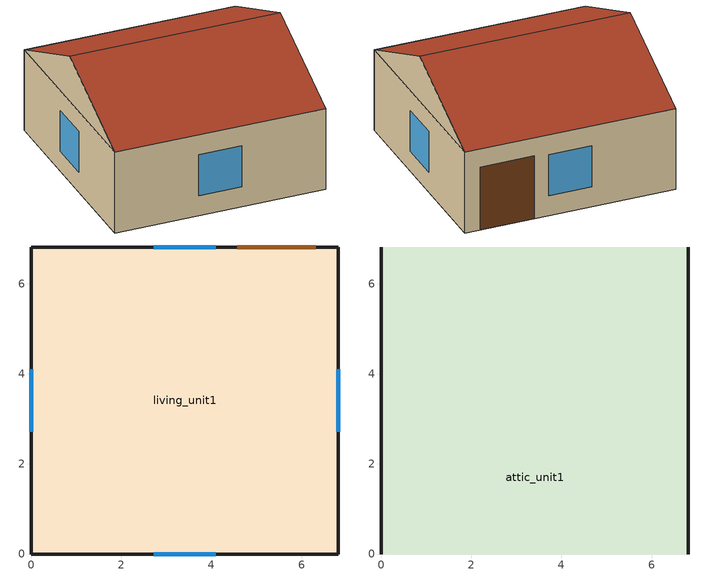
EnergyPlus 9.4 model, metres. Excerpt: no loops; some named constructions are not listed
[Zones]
living_unit1
 floor adiabatic (Interior Floor): 0,0 0,6.82 6.82,6.82 6.82,0 z0
 wall outside (Exterior Wall): 0,0 6.82,0 6.82,6.82 0,6.82 0,0 z0:2.74
 window (Exterior Window): 2.71,0 4.1,0 / 4.1,6.82 2.71,6.82 / 6.82,2.71 6.82,4.1 / 0,4.1 0,2.71 z0.68:2.07
 door (Exterior Door): 6.32,6.82 4.57,6.82 z0:2.14
 ceiling to attic_unit1 (Interior Ceiling): 0,0 6.82,0 6.82,6.82 0,6.82 z2.74
attic_unit1
 wall outside (Gable_end): 6.82,0,2.74 6.82,6.82,2.74 6.82,3.41,4.26; 0,6.82,2.74 0,0,2.74 0,3.41,4.26
 roof outside (Exterior Roof): 0,0,2.74 6.82,0,2.74 6.82,3.41,4.26 0,3.41,4.26; 6.82,6.82,2.74 0,6.82,2.74 0,3.41,4.26 6.82,3.41,4.26
[Schedule:Day:List]
Week0Day0CooktopSch; Week1Day5CooktopSch; Week20Day0CooktopSch: No, 15, 0, 0, 0, 0, 0, 0, 0, 0, 0, 0, 0, 0, 0, 0, 0, 0, 0, 0, 0, 0, 0, 0, 0, 0, 0, 0, 0, 0, 0, 0, 0, 0, 0, 0, 0, 0, 0, 0, 1, 0, 0, 0, 0, 0, 0, 0, 0, 0, 0, 0, 0, 0, 0, 0, 0, 0, 0, 0, 0, 0, 0, 0, 0, 0, 0, 0, 0, 0, 0, 0, 0, 0, 0, 0, 0, 0, 0, 0, 0, 0, 0, 0, 0, 0, 0, 0, 0, 0, 0, 0, 0, 0, 0, 0, 0, 0
Week0Day2CooktopSch; Week4Day3CooktopSch; Week13Day0CooktopSch; Week18Day2CooktopSch: No, 15, 0, 0, 0, 0, 0, 0, 0, 0, 0, 0, 0, 0, 0, 0, 0, 0, 0, 0, 0, 0, 0, 0, 0, 0, 1, 0, 0, 0, 0, 0, 0, 0, 0, 0, 0, 0, 0, 0, 0, 0, 0, 0, 0, 0, 0, 0, 0, 0, 0, 0, 0, 0, 0, 0, 0, 0, 0, 0, 0, 0, 0, 0, 0, 0, 0, 0, 0, 0, 0, 0, 0, 0, 0, 0, 0, 0, 0, 0, 0, 0, 0, 0, 0, 0, 0, 0, 0, 0, 0, 0, 0, 0, 0, 0, 0, 0
Week0Day5CooktopSch: No, 15, 0, 0, 0, 0, 0, 0, 0, 0, 0, 0, 0, 0, 0, 0, 0, 0, 0, 0, 0, 0, 0, 0, 0, 0, 0, 0, 0, 0, 0, 0, 0, 0, 0, 0, 0, 0, 0, 1, 0, 0, 0, 0, 0, 0, 1, 0, 0, 0, 0, 1, 0, 0, 0, 0, 0, 0, 0, 0, 0, 0, 0, 0, 0, 0, 0, 0, 0, 0, 0, 0, 0, 0, 0, 0, 0, 0, 0, 0, 0, 0, 0, 0, 0, 0, 0, 0, 0, 0, 0, 0, 0, 0, 0, 0, 0, 0
Week1Day0CooktopSch; Week25Day5CooktopSch: No, 15, 0, 0, 0, 0, 0, 0, 0, 0, 0, 0, 0, 0, 0, 0, 0, 0, 0, 0, 0, 0, 0, 0, 0, 0, 0, 0, 0, 0, 0, 0, 0, 0, 0, 0, 0, 0, 0, 0, 0, 0, 0, 0, 0, 0, 0, 0, 0, 0, 0, 0, 0, 0, 0, 0, 0, 0, 0, 0, 0, 0, 0, 0, 0, 0, 0, 0, 0, 0, 0, 1, 1, 0, 0, 0, 0, 0, 0, 0, 0, 0, 0, 0, 0, 0, 0, 0, 0, 0, 0, 0, 0, 0, 0, 0, 0, 0
Week1Day2CooktopSch: No, 15, 0, 0, 0, 0, 0, 0, 0, 0, 0, 0, 0, 0, 0, 0, 0, 0, 0, 0, 0, 0, 0, 0, 0, 0, 0, 0, 0, 0, 0, 0, 0, 0, 0, 0, 0, 0, 0, 0, 0, 0, 0, 0, 0, 0, 0, 0, 0, 0, 0, 0, 0, 0, 0, 0, 0, 0, 0, 0, 0, 0, 0, 0, 0, 0, 1, 0, 0, 0, 0, 0, 0, 0, 0, 0, 0, 0, 0, 0, 0, 0, 0, 0, 0, 0, 0, 0, 0, 0, 0, 0, 0, 0, 0, 0, 0, 0
Week1Day3CooktopSch; Week6Day3CooktopSch; Week8Day5CooktopSch: No, 15, 0, 0, 0, 0, 0, 0, 0, 0, 0, 0, 0, 0, 0, 0, 0, 0, 0, 0, 0, 0, 0, 0, 0, 0, 0, 0, 0, 0, 0, 0, 0, 0, 0, 0, 0, 0, 0, 0, 0, 0, 0, 0, 0, 0, 0, 0, 0, 0, 0, 0, 0, 0, 0, 0, 0, 0, 0, 0, 0, 0, 0, 0, 0, 0, 0, 0, 0, 0, 0, 0, 0, 0, 0, 0, 1, 1, 0, 0, 0, 0, 0, 0, 0, 0, 0, 0, 0, 0, 0, 0, 0, 0, 0, 0, 0, 0
Week2Day0CooktopSch: No, 15, 0, 0, 0, 0, 0, 0, 0, 0, 0, 0, 0, 0, 0, 0, 0, 0, 0, 0, 0, 0, 0, 0, 0, 0, 0, 0, 0, 0, 0, 0, 0, 0, 0, 0, 0, 0, 0, 0, 0, 0, 0, 0, 0, 0, 0, 0, 0, 0, 0, 0, 0, 0, 0, 0, 0, 0, 0, 0, 0, 0, 0, 0, 0, 0, 0, 0, 0, 0, 0, 0, 0, 0, 0, 0, 0, 0, 0, 0, 0, 0, 0, 1, 1, 0, 0, 0, 0, 0, 0, 0, 0, 0, 0, 0, 0, 0
Week2Day1CooktopSch: No, 15, 0, 0, 0, 0, 0, 0, 0, 0, 0, 0, 0, 0, 0, 0, 0, 0, 0, 0, 0, 0, 0, 0, 0, 0, 0, 0, 0, 0, 0, 0, 0, 0, 0, 0, 0, 0, 0, 0, 0, 0, 0, 0, 0, 0, 0, 0, 0, 0, 0, 0, 0, 0, 0, 0, 0, 0, 0, 0, 0, 0, 0, 0, 0, 0, 0, 0, 0, 0, 0, 0, 0, 1, 1, 0, 0, 0, 0, 0, 0, 0, 0, 0, 0, 0, 0, 0, 0, 0, 0, 0, 0, 0, 0, 0, 0, 0
Week2Day3CooktopSch; Week20Day2CooktopSch; Week31Day6CooktopSch: No, 15, 0, 0, 0, 0, 0, 0, 0, 0, 0, 0, 0, 0, 0, 0, 0, 0, 0, 0, 0, 0, 0, 0, 0, 0, 0, 0, 0, 0, 0, 0, 0, 0, 0, 0, 0, 0, 1, 0, 0, 0, 0, 0, 0, 0, 0, 0, 0, 0, 0, 0, 0, 0, 0, 0, 0, 0, 0, 0, 0, 0, 0, 0, 0, 0, 0, 0, 0, 0, 0, 0, 0, 0, 0, 0, 0, 0, 0, 0, 0, 0, 0, 0, 0, 0, 0, 0, 0, 0, 0, 0, 0, 0, 0, 0, 0, 0
Week2Day4CooktopSch; Week21Day0CooktopSch; Week24Day6CooktopSch: No, 15, 0, 0, 0, 0, 0, 0, 0, 0, 0, 0, 0, 0, 0, 0, 0, 0, 0, 0, 0, 0, 0, 0, 0, 0, 0, 0, 0, 0, 0, 0, 0, 0, 0, 0, 0, 0, 0, 0, 0, 0, 0, 0, 0, 0, 0, 0, 0, 0, 0, 0, 0, 0, 0, 0, 0, 0, 0, 0, 0, 0, 0, 0, 0, 0, 0, 0, 0, 0, 0, 0, 0, 0, 1, 1, 0, 0, 0, 0, 0, 0, 0, 0, 0, 0, 0, 0, 0, 0, 0, 0, 0, 0, 0, 0, 0, 0
Week2Day5CooktopSch; Week16Day6CooktopSch; Week19Day0CooktopSch; Week29Day4CooktopSch: No, 15, 0, 0, 0, 0, 0, 0, 0, 0, 0, 0, 0, 0, 0, 0, 0, 0, 0, 0, 0, 0, 0, 0, 0, 0, 0, 0, 0, 0, 0, 0, 0, 0, 1, 0, 0, 0, 0, 0, 0, 0, 0, 0, 0, 0, 0, 0, 0, 0, 0, 0, 0, 0, 0, 0, 0, 0, 0, 0, 0, 0, 0, 0, 0, 0, 0, 0, 0, 0, 0, 0, 0, 0, 0, 0, 0, 0, 0, 0, 0, 0, 0, 0, 0, 0, 0, 0, 0, 0, 0, 0, 0, 0, 0, 0, 0, 0
Week2Day6CooktopSch: No, 15, 0, 0, 0, 0, 0, 0, 0, 0, 0, 0, 0, 0, 0, 0, 0, 0, 0, 0, 0, 0, 0, 0, 0, 0, 0, 0, 0, 0, 0, 0, 0, 0, 0, 0, 0, 0, 0, 0, 1, 0, 0, 0, 0, 0, 0, 0, 0, 0, 0, 0, 0, 0, 0, 0, 0, 0, 0, 0, 0, 0, 1, 0, 0, 0, 0, 0, 0, 0, 0, 0, 0, 0, 0, 0, 0, 0, 0, 0, 0, 0, 0, 0, 0, 0, 0, 0, 0, 0, 0, 0, 0, 0, 0, 0, 0, 0
Week3Day2CooktopSch; Week8Day0CooktopSch; Week22Day1CooktopSch: No, 15, 0, 0, 0, 0, 0, 0, 0, 0, 0, 0, 0, 0, 0, 0, 0, 0, 0, 0, 0, 0, 0, 0, 0, 0, 0, 0, 0, 0, 0, 0, 0, 0, 0, 0, 0, 0, 0, 0, 0, 0, 0, 0, 0, 0, 0, 0, 0, 0, 0, 0, 0, 0, 1, 0, 0, 0, 0, 0, 0, 0, 0, 0, 0, 0, 0, 0, 0, 0, 0, 0, 0, 0, 0, 0, 0, 0, 0, 0, 0, 0, 0, 0, 0, 0, 0, 0, 0, 0, 0, 0, 0, 0, 0, 0, 0, 0
Week3Day3CooktopSch; Week7Day6CooktopSch; Week33Day2CooktopSch: No, 15, 0, 0, 0, 0, 0, 0, 0, 0, 0, 0, 0, 0, 0, 0, 0, 0, 0, 0, 0, 0, 0, 0, 0, 0, 0, 0, 0, 0, 0, 0, 0, 0, 0, 0, 0, 0, 0, 0, 0, 0, 0, 0, 0, 0, 0, 0, 0, 0, 1, 0, 0, 0, 0, 0, 0, 0, 0, 0, 0, 0, 0, 0, 0, 0, 0, 0, 0, 0, 0, 0, 0, 0, 0, 0, 0, 0, 0, 0, 0, 0, 0, 0, 0, 0, 0, 0, 0, 0, 0, 0, 0, 0, 0, 0, 0, 0
Week3Day4CooktopSch; Week24Day0CooktopSch; Week27Day1CooktopSch: No, 15, 0, 0, 0, 0, 0, 0, 0, 0, 0, 0, 0, 0, 0, 0, 0, 0, 0, 0, 0, 0, 0, 0, 0, 0, 0, 0, 0, 0, 0, 0, 0, 0, 0, 0, 1, 0, 0, 0, 0, 0, 0, 0, 0, 0, 0, 0, 0, 0, 0, 0, 0, 0, 0, 0, 0, 0, 0, 0, 0, 0, 0, 0, 0, 0, 0, 0, 0, 0, 0, 0, 0, 0, 0, 0, 0, 0, 0, 0, 0, 0, 0, 0, 0, 0, 0, 0, 0, 0, 0, 0, 0, 0, 0, 0, 0, 0
Week3Day5CooktopSch: No, 15, 0, 0, 0, 0, 0, 0, 0, 0, 0, 0, 0, 0, 0, 0, 0, 0, 0, 0, 0, 0, 0, 0, 0, 0, 0, 0, 0, 0, 0, 0, 0, 0, 0, 0, 0, 0, 1, 0, 0, 0, 0, 0, 0, 0, 0, 0, 0, 0, 0, 0, 0, 0, 0, 0, 0, 0, 0, 0, 0, 0, 0, 0, 0, 0, 0, 0, 0, 0, 0, 0, 0, 0, 0, 0, 0, 0, 0, 0, 0, 0, 0, 0, 0, 0, 0, 0, 1, 1, 0, 0, 0, 0, 0, 0, 0, 0
Week4Day1CooktopSch: No, 15, 0, 0, 0, 0, 0, 0, 0, 0, 0, 0, 0, 0, 0, 0, 0, 0, 0, 0, 0, 0, 1, 0, 0, 0, 0, 0, 0, 0, 0, 0, 0, 0, 0, 0, 0, 0, 0, 0, 0, 0, 0, 0, 1, 0, 0, 0, 0, 0, 0, 0, 0, 0, 0, 0, 1, 0, 0, 0, 0, 0, 0, 0, 0, 0, 0, 0, 0, 1, 0, 0, 0, 0, 0, 0, 0, 0, 0, 0, 0, 0, 0, 0, 0, 0, 0, 0, 0, 0, 0, 0, 0, 0, 0, 0, 0, 0
Week4Day2CooktopSch: No, 15, 0, 0, 0, 0, 0, 0, 0, 0, 0, 0, 0, 0, 0, 0, 0, 0, 0, 0, 0, 0, 0, 0, 0, 0, 0, 0, 1, 0, 0, 0, 0, 0, 0, 0, 0, 0, 0, 0, 0, 0, 0, 0, 0, 0, 0, 0, 0, 0, 0, 0, 0, 0, 0, 0, 0, 0, 0, 0, 0, 0, 0, 0, 0, 0, 0, 0, 0, 0, 0, 0, 0, 0, 0, 0, 0, 0, 0, 0, 0, 1, 1, 0, 0, 0, 0, 0, 0, 0, 0, 0, 0, 0, 1, 1, 0, 0
Week4Day4CooktopSch: No, 15, 0, 0, 0, 0, 0, 0, 0, 0, 0, 0, 0, 0, 0, 0, 0, 0, 0, 0, 0, 0, 0, 0, 0, 0, 0, 0, 0, 0, 1, 0, 0, 0, 0, 0, 0, 0, 0, 0, 0, 0, 0, 0, 0, 0, 0, 0, 0, 0, 0, 0, 0, 0, 0, 0, 0, 0, 0, 0, 0, 0, 0, 0, 0, 0, 0, 0, 1, 0, 0, 0, 0, 0, 0, 0, 0, 0, 0, 0, 0, 0, 0, 0, 0, 0, 0, 0, 0, 0, 0, 0, 0, 0, 0, 0, 0, 0
Week4Day5CooktopSch: No, 15, 0, 0, 0, 0, 0, 0, 0, 0, 0, 0, 0, 0, 0, 0, 0, 0, 0, 0, 0, 0, 0, 0, 0, 0, 0, 0, 0, 0, 0, 0, 0, 1, 0, 0, 0, 0, 0, 0, 0, 0, 0, 0, 0, 0, 0, 0, 0, 0, 0, 0, 0, 0, 1, 0, 0, 1, 0, 0, 0, 0, 0, 0, 0, 0, 0, 0, 0, 1, 1, 1, 0, 0, 1, 1, 0, 0, 0, 0, 0, 0, 0, 0, 0, 0, 0, 0, 0, 0, 0, 0, 0, 0, 0, 0, 0, 0
Week4Day6CooktopSch: No, 15, 0, 0, 0, 0, 0, 0, 0, 0, 0, 0, 0, 0, 0, 0, 0, 0, 0, 0, 0, 0, 1, 0, 0, 0, 0, 0, 0, 0, 0, 0, 0, 0, 0, 0, 0, 0, 0, 1, 0, 0, 0, 0, 1, 0, 0, 0, 0, 0, 0, 0, 0, 0, 0, 0, 0, 0, 0, 0, 0, 0, 1, 0, 0, 0, 0, 0, 0, 0, 0, 0, 0, 0, 0, 0, 0, 0, 0, 0, 0, 0, 0, 0, 0, 0, 0, 0, 0, 0, 0, 0, 0, 0, 0, 0, 0, 0
Week5Day4CooktopSch; Week6Day1CooktopSch; Week12Day5CooktopSch; Week34Day1CooktopSch: No, 15, 0, 0, 0, 0, 0, 0, 0, 0, 0, 0, 0, 0, 0, 0, 0, 0, 0, 0, 0, 0, 0, 0, 0, 0, 0, 0, 0, 0, 1, 0, 0, 0, 0, 0, 0, 0, 0, 0, 0, 0, 0, 0, 0, 0, 0, 0, 0, 0, 0, 0, 0, 0, 0, 0, 0, 0, 0, 0, 0, 0, 0, 0, 0, 0, 0, 0, 0, 0, 0, 0, 0, 0, 0, 0, 0, 0, 0, 0, 0, 0, 0, 0, 0, 0, 0, 0, 0, 0, 0, 0, 0, 0, 0, 0, 0, 0
Week6Day0CooktopSch; Week9Day2CooktopSch; Week11Day5CooktopSch; Week24Day4CooktopSch; Week32Day2CooktopSch; Week33Day5CooktopSch: No, 15, 0, 0, 0, 0, 0, 0, 0, 0, 0, 0, 0, 0, 0, 0, 0, 0, 0, 0, 0, 0, 0, 0, 0, 0, 0, 0, 0, 0, 0, 0, 0, 0, 0, 0, 0, 0, 0, 0, 0, 0, 0, 0, 0, 0, 0, 0, 0, 0, 0, 0, 0, 0, 0, 0, 0, 0, 0, 0, 0, 0, 0, 0, 0, 0, 0, 0, 1, 0, 0, 0, 0, 0, 0, 0, 0, 0, 0, 0, 0, 0, 0, 0, 0, 0, 0, 0, 0, 0, 0, 0, 0, 0, 0, 0, 0, 0
Week6Day2CooktopSch; Week26Day6CooktopSch: No, 15, 0, 0, 0, 0, 0, 0, 0, 0, 0, 0, 0, 0, 0, 0, 0, 0, 0, 0, 0, 0, 0, 0, 0, 0, 0, 0, 0, 0, 0, 0, 0, 0, 0, 1, 0, 0, 0, 0, 0, 0, 0, 0, 0, 0, 0, 0, 0, 0, 0, 0, 0, 0, 0, 0, 0, 0, 0, 0, 0, 0, 0, 0, 0, 0, 0, 0, 0, 0, 0, 0, 0, 0, 0, 0, 0, 0, 0, 0, 0, 0, 0, 0, 0, 0, 0, 0, 0, 0, 0, 0, 0, 0, 0, 0, 0, 0
Week6Day4CooktopSch; Week14Day5CooktopSch; Week30Day3CooktopSch; Week34Day0CooktopSch: No, 15, 0, 0, 0, 0, 0, 0, 0, 0, 0, 0, 0, 0, 0, 0, 0, 0, 0, 0, 0, 0, 0, 0, 0, 0, 0, 0, 0, 0, 0, 0, 0, 0, 0, 0, 0, 0, 0, 0, 0, 0, 0, 0, 0, 0, 0, 0, 0, 0, 0, 0, 0, 0, 0, 0, 0, 0, 0, 0, 0, 0, 0, 0, 0, 0, 0, 0, 0, 0, 0, 0, 1, 1, 0, 0, 0, 0, 0, 0, 0, 0, 0, 0, 0, 0, 0, 0, 0, 0, 0, 0, 0, 0, 0, 0, 0, 0
Week6Day5CooktopSch: No, 15, 0, 0, 0, 0, 0, 0, 0, 0, 0, 0, 0, 0, 0, 0, 0, 0, 0, 0, 0, 0, 0, 0, 0, 0, 1, 0, 0, 0, 0, 0, 0, 0, 0, 0, 0, 0, 0, 0, 0, 0, 0, 0, 0, 0, 0, 0, 0, 0, 0, 0, 0, 0, 0, 0, 0, 0, 0, 0, 0, 0, 0, 0, 0, 0, 0, 0, 0, 0, 1, 1, 0, 0, 0, 0, 0, 0, 0, 0, 0, 0, 0, 0, 0, 0, 0, 0, 0, 0, 0, 0, 0, 0, 0, 0, 0, 0
Week7Day0CooktopSch: No, 15, 0, 0, 0, 0, 0, 0, 0, 0, 0, 0, 0, 0, 0, 0, 0, 0, 0, 0, 0, 0, 0, 0, 0, 0, 0, 0, 0, 0, 0, 0, 1, 0, 0, 0, 0, 0, 0, 0, 0, 0, 0, 0, 0, 0, 1, 0, 0, 0, 0, 0, 0, 0, 0, 0, 0, 0, 0, 0, 0, 0, 0, 0, 0, 0, 0, 0, 0, 0, 0, 0, 0, 0, 1, 1, 0, 0, 0, 0, 0, 0, 0, 0, 0, 0, 0, 0, 0, 0, 0, 0, 0, 0, 0, 0, 0, 0
Week7Day4CooktopSch; Week11Day3CooktopSch; Week11Day6CooktopSch; Week14Day0CooktopSch; Week19Day1CooktopSch; Week30Day0CooktopSch: No, 15, 0, 0, 0, 0, 0, 0, 0, 0, 0, 0, 0, 0, 0, 0, 0, 0, 0, 0, 0, 0, 0, 0, 0, 0, 0, 0, 0, 0, 0, 0, 0, 0, 0, 0, 0, 0, 0, 0, 0, 0, 0, 0, 0, 0, 0, 0, 0, 0, 0, 0, 0, 0, 0, 0, 0, 0, 0, 0, 0, 0, 0, 0, 0, 0, 0, 0, 0, 0, 1, 1, 0, 0, 0, 0, 0, 0, 0, 0, 0, 0, 0, 0, 0, 0, 0, 0, 0, 0, 0, 0, 0, 0, 0, 0, 0, 0
Week8Day3CooktopSch: No, 15, 0, 0, 0, 0, 0, 0, 0, 0, 0, 0, 0, 0, 0, 0, 0, 0, 0, 0, 0, 0, 0, 0, 1, 0, 0, 0, 0, 1, 0, 0, 0, 0, 0, 1, 0, 0, 0, 0, 0, 0, 0, 0, 0, 0, 0, 0, 0, 0, 0, 0, 0, 0, 0, 0, 0, 0, 0, 0, 0, 0, 0, 0, 0, 0, 0, 0, 0, 0, 0, 0, 0, 0, 0, 0, 0, 0, 0, 0, 0, 0, 0, 0, 0, 0, 0, 0, 0, 0, 0, 0, 0, 0, 0, 0, 0, 0
Week8Day4CooktopSch: No, 15, 0, 0, 0, 0, 0, 0, 0, 0, 0, 0, 0, 0, 0, 0, 0, 0, 0, 0, 0, 0, 0, 0, 0, 0, 0, 0, 0, 0, 0, 0, 0, 0, 0, 0, 0, 0, 0, 0, 1, 1, 0, 0, 0, 0, 0, 0, 0, 0, 0, 0, 0, 0, 0, 0, 0, 0, 0, 0, 0, 0, 0, 0, 0, 0, 0, 0, 0, 0, 0, 0, 0, 0, 0, 0, 0, 0, 0, 0, 0, 0, 0, 0, 0, 0, 0, 0, 0, 0, 0, 0, 0, 0, 0, 0, 0, 0
Week9Day3CooktopSch: No, 15, 0, 0, 0, 0, 0, 0, 0, 0, 0, 0, 0, 0, 0, 0, 0, 0, 0, 0, 0, 0, 1, 0, 0, 0, 0, 0, 0, 0, 0, 0, 0, 0, 0, 0, 0, 0, 0, 0, 0, 0, 0, 0, 0, 0, 0, 0, 0, 0, 0, 0, 0, 0, 0, 0, 0, 0, 0, 0, 0, 0, 0, 0, 0, 0, 0, 0, 0, 0, 0, 0, 0, 0, 0, 0, 0, 0, 0, 0, 0, 0, 0, 0, 0, 0, 0, 0, 0, 0, 0, 0, 0, 0, 0, 0, 0, 0
Week9Day5CooktopSch: No, 15, 0, 0, 0, 0, 0, 0, 0, 0, 0, 0, 0, 0, 0, 0, 0, 0, 1, 0, 0, 0, 0, 0, 0, 0, 0, 0, 0, 0, 0, 0, 0, 0, 0, 0, 0, 0, 0, 0, 0, 0, 0, 0, 0, 0, 0, 0, 0, 0, 0, 0, 0, 0, 0, 0, 0, 0, 0, 0, 0, 0, 0, 0, 0, 0, 0, 0, 0, 0, 0, 0, 0, 0, 0, 0, 0, 0, 0, 0, 0, 0, 0, 0, 0, 0, 0, 0, 0, 0, 0, 0, 0, 0, 0, 0, 0, 0
Week10Day2CooktopSch: No, 15, 0, 0, 0, 0, 0, 0, 0, 0, 0, 0, 0, 0, 0, 0, 0, 0, 0, 1, 0, 0, 0, 0, 0, 0, 0, 0, 0, 0, 0, 0, 0, 0, 0, 0, 0, 0, 0, 0, 0, 0, 0, 0, 0, 0, 0, 0, 0, 0, 0, 0, 0, 0, 0, 0, 0, 0, 0, 0, 0, 0, 0, 0, 0, 0, 0, 0, 0, 0, 0, 0, 0, 1, 1, 0, 0, 0, 0, 0, 1, 1, 0, 0, 0, 0, 0, 0, 0, 0, 0, 0, 0, 0, 0, 0, 0, 0
Week10Day3CooktopSch; Week26Day2CooktopSch: No, 15, 0, 0, 0, 0, 0, 0, 0, 0, 0, 0, 0, 0, 0, 0, 0, 0, 0, 0, 0, 0, 0, 0, 0, 0, 0, 0, 0, 0, 0, 0, 0, 0, 1, 0, 0, 0, 0, 0, 0, 0, 0, 0, 0, 0, 0, 0, 0, 0, 0, 0, 0, 0, 0, 0, 0, 0, 0, 0, 0, 0, 0, 0, 0, 0, 0, 0, 1, 0, 0, 0, 0, 0, 0, 0, 0, 0, 0, 0, 0, 0, 0, 0, 0, 0, 0, 0, 0, 0, 0, 0, 0, 0, 0, 0, 0, 0
Week11Day0CooktopSch; Week26Day1CooktopSch: No, 15, 0, 0, 0, 0, 0, 0, 0, 0, 0, 0, 0, 0, 0, 0, 0, 0, 0, 0, 0, 0, 0, 0, 0, 0, 0, 0, 0, 0, 0, 0, 1, 0, 0, 0, 0, 0, 0, 0, 0, 0, 0, 0, 0, 0, 0, 0, 0, 0, 0, 0, 0, 0, 0, 0, 0, 0, 0, 0, 0, 0, 0, 0, 0, 0, 0, 0, 0, 0, 0, 0, 0, 0, 0, 0, 0, 0, 0, 0, 0, 0, 0, 0, 0, 0, 0, 0, 0, 0, 0, 0, 0, 0, 0, 0, 0, 0
Week11Day4CooktopSch: No, 15, 0, 0, 0, 0, 0, 0, 0, 0, 0, 0, 0, 0, 0, 0, 0, 0, 0, 0, 0, 0, 0, 0, 0, 0, 0, 0, 0, 0, 0, 0, 0, 0, 0, 0, 0, 0, 0, 0, 0, 0, 0, 0, 0, 0, 0, 0, 1, 0, 0, 0, 0, 0, 0, 0, 0, 0, 0, 0, 0, 0, 0, 0, 0, 0, 0, 0, 0, 0, 0, 0, 0, 0, 0, 0, 0, 0, 0, 0, 0, 0, 0, 0, 0, 0, 0, 0, 0, 0, 0, 0, 0, 0, 0, 0, 0, 0
Week12Day0CooktopSch: No, 15, 0, 0, 0, 0, 0, 0, 0, 0, 0, 0, 0, 0, 0, 0, 0, 0, 0, 0, 0, 0, 0, 0, 0, 0, 0, 0, 0, 0, 0, 0, 0, 0, 0, 0, 0, 0, 0, 0, 0, 0, 0, 0, 0, 0, 1, 0, 0, 0, 0, 0, 0, 0, 0, 0, 0, 0, 0, 0, 0, 0, 0, 0, 0, 0, 0, 0, 0, 0, 0, 0, 0, 0, 1, 1, 0, 0, 0, 0, 0, 0, 0, 0, 0, 0, 0, 0, 0, 0, 0, 0, 0, 0, 0, 0, 0, 0
Week12Day3CooktopSch: No, 15, 0, 0, 0, 0, 0, 0, 0, 0, 0, 0, 0, 0, 0, 0, 0, 0, 0, 0, 0, 0, 0, 0, 0, 0, 0, 0, 0, 0, 0, 0, 0, 0, 0, 0, 0, 0, 0, 0, 0, 0, 0, 0, 0, 0, 0, 0, 0, 0, 0, 0, 0, 0, 0, 0, 0, 0, 0, 0, 0, 0, 0, 0, 0, 0, 0, 0, 0, 0, 0, 0, 0, 0, 0, 1, 1, 0, 0, 0, 0, 0, 0, 0, 0, 0, 0, 0, 0, 0, 0, 0, 0, 0, 0, 0, 0, 0
Week13Day2CooktopSch: No, 15, 0, 0, 0, 0, 0, 0, 0, 0, 0, 0, 0, 0, 0, 0, 0, 0, 0, 0, 0, 0, 1, 0, 0, 0, 0, 0, 0, 0, 0, 0, 0, 0, 0, 0, 0, 0, 0, 0, 0, 0, 0, 0, 0, 0, 0, 0, 0, 0, 0, 0, 0, 0, 0, 0, 0, 0, 0, 0, 0, 1, 0, 0, 0, 0, 0, 0, 0, 0, 0, 0, 0, 0, 0, 0, 0, 0, 0, 0, 0, 0, 0, 0, 0, 0, 0, 0, 0, 0, 0, 0, 0, 0, 0, 0, 0, 0
Week15Day0CooktopSch: No, 15, 0, 0, 0, 0, 0, 0, 0, 0, 0, 0, 0, 0, 0, 0, 0, 0, 0, 0, 0, 0, 0, 0, 0, 0, 0, 0, 0, 0, 0, 0, 0, 0, 0, 0, 0, 0, 0, 0, 0, 0, 0, 0, 0, 0, 0, 0, 0, 0, 0, 0, 0, 0, 0, 0, 0, 0, 0, 0, 0, 0, 1, 0, 0, 0, 0, 0, 0, 0, 0, 0, 0, 0, 1, 1, 0, 0, 0, 0, 0, 0, 0, 0, 0, 0, 0, 0, 0, 0, 0, 0, 0, 0, 0, 0, 0, 0
Week15Day2CooktopSch; Week17Day2CooktopSch: No, 15, 0, 0, 0, 0, 0, 0, 0, 0, 0, 0, 0, 0, 0, 0, 0, 0, 0, 0, 0, 0, 0, 0, 0, 0, 0, 0, 0, 0, 0, 0, 0, 0, 0, 0, 0, 0, 0, 0, 0, 0, 1, 0, 0, 0, 0, 0, 0, 0, 0, 0, 0, 0, 0, 0, 0, 0, 0, 0, 0, 0, 0, 0, 0, 0, 0, 0, 0, 0, 0, 0, 0, 0, 0, 0, 0, 0, 0, 0, 0, 0, 0, 0, 0, 0, 0, 0, 0, 0, 0, 0, 0, 0, 0, 0, 0, 0
Week15Day6CooktopSch: No, 15, 0, 0, 0, 0, 0, 0, 0, 0, 0, 0, 0, 0, 0, 0, 0, 0, 0, 0, 0, 0, 0, 0, 0, 0, 0, 0, 0, 0, 0, 0, 0, 0, 0, 0, 0, 0, 0, 0, 0, 0, 0, 0, 0, 0, 0, 0, 0, 1, 0, 0, 0, 0, 0, 0, 0, 0, 0, 0, 0, 0, 0, 0, 0, 0, 0, 0, 0, 0, 1, 1, 0, 0, 0, 0, 0, 0, 0, 0, 0, 0, 0, 0, 0, 0, 0, 0, 0, 0, 0, 0, 0, 0, 0, 0, 0, 0
Week17Day1CooktopSch: No, 15, 0, 0, 0, 0, 0, 0, 0, 0, 0, 0, 0, 0, 0, 0, 0, 0, 0, 0, 0, 0, 0, 0, 0, 0, 0, 1, 0, 0, 0, 0, 0, 0, 0, 0, 0, 0, 0, 0, 0, 0, 0, 0, 0, 0, 0, 0, 1, 0, 1, 0, 0, 0, 0, 0, 0, 0, 0, 0, 0, 0, 0, 0, 0, 0, 0, 0, 0, 0, 0, 0, 0, 0, 0, 0, 0, 0, 0, 1, 1, 0, 0, 0, 0, 0, 0, 0, 0, 0, 0, 0, 0, 0, 0, 0, 0, 0
Week17Day3CooktopSch: No, 15, 0, 0, 0, 0, 0, 0, 0, 0, 0, 0, 0, 0, 0, 0, 0, 0, 0, 0, 0, 0, 0, 0, 0, 0, 0, 0, 1, 0, 0, 0, 0, 0, 0, 0, 0, 0, 0, 0, 0, 0, 0, 0, 0, 0, 0, 0, 0, 0, 0, 0, 0, 0, 0, 0, 0, 0, 0, 0, 0, 0, 0, 0, 0, 0, 0, 0, 0, 0, 0, 0, 0, 0, 1, 1, 0, 0, 0, 0, 0, 0, 0, 0, 0, 0, 0, 0, 0, 0, 0, 0, 0, 0, 0, 0, 0, 0
Week17Day4CooktopSch: No, 15, 0, 0, 0, 0, 0, 0, 0, 0, 0, 0, 0, 0, 0, 0, 0, 0, 0, 0, 0, 0, 0, 0, 0, 0, 0, 0, 0, 0, 0, 0, 0, 0, 0, 0, 0, 0, 1, 0, 0, 0, 0, 0, 0, 0, 0, 0, 1, 0, 0, 0, 0, 0, 0, 0, 0, 0, 0, 0, 0, 0, 0, 0, 0, 0, 0, 0, 0, 0, 0, 0, 0, 0, 0, 0, 0, 0, 0, 0, 0, 0, 1, 1, 0, 0, 0, 0, 0, 0, 0, 0, 0, 0, 0, 0, 0, 0
Week17Day5CooktopSch: No, 15, 0, 0, 0, 0, 0, 0, 0, 0, 0, 0, 0, 0, 0, 0, 0, 0, 0, 0, 0, 0, 0, 0, 0, 0, 0, 0, 0, 0, 0, 0, 0, 0, 0, 0, 0, 0, 0, 0, 0, 0, 0, 0, 0, 0, 0, 0, 0, 0, 0, 0, 0, 0, 0, 0, 0, 0, 0, 0, 0, 0, 0, 0, 0, 0, 0, 0, 0, 0, 0, 1, 1, 0, 0, 0, 0, 0, 1, 1, 0, 0, 1, 1, 0, 0, 0, 0, 0, 0, 0, 0, 0, 0, 0, 0, 0, 0
Week17Day6CooktopSch: No, 15, 0, 0, 0, 0, 0, 0, 0, 0, 0, 0, 0, 0, 0, 0, 0, 0, 0, 0, 0, 0, 0, 0, 0, 0, 0, 0, 0, 0, 0, 0, 0, 0, 0, 0, 0, 0, 0, 0, 0, 0, 0, 0, 0, 0, 0, 0, 0, 0, 0, 0, 0, 0, 0, 0, 0, 0, 0, 0, 0, 0, 0, 0, 0, 0, 0, 0, 0, 0, 0, 0, 0, 0, 0, 0, 0, 0, 1, 1, 0, 0, 0, 0, 0, 0, 0, 0, 0, 0, 0, 0, 0, 0, 0, 0, 0, 0
Week18Day0CooktopSch: No, 15, 0, 0, 0, 0, 1, 1, 0, 0, 0, 0, 0, 0, 0, 0, 0, 0, 0, 0, 0, 0, 0, 0, 0, 0, 0, 0, 0, 0, 0, 0, 0, 0, 0, 0, 0, 0, 0, 0, 0, 0, 0, 0, 0, 0, 0, 0, 0, 0, 0, 0, 0, 0, 0, 0, 0, 0, 0, 0, 0, 0, 0, 0, 0, 0, 0, 0, 0, 0, 0, 0, 0, 0, 0, 0, 0, 0, 0, 0, 0, 1, 1, 0, 0, 0, 0, 0, 0, 0, 0, 0, 0, 0, 0, 0, 0, 0
Week18Day1CooktopSch: No, 15, 0, 0, 0, 0, 0, 0, 0, 0, 0, 0, 0, 0, 0, 0, 0, 0, 0, 0, 0, 0, 0, 0, 0, 0, 0, 0, 0, 0, 0, 0, 0, 0, 0, 0, 0, 0, 0, 0, 0, 0, 0, 0, 0, 0, 0, 0, 1, 0, 1, 0, 0, 0, 0, 0, 0, 0, 0, 0, 0, 0, 0, 0, 0, 0, 0, 0, 1, 0, 0, 0, 0, 0, 0, 0, 0, 0, 0, 0, 0, 0, 0, 0, 0, 0, 0, 0, 0, 0, 0, 0, 0, 0, 0, 0, 0, 0
Week18Day3CooktopSch: No, 15, 0, 0, 0, 0, 0, 0, 0, 0, 0, 0, 0, 0, 0, 0, 0, 0, 0, 0, 0, 0, 0, 0, 0, 0, 0, 0, 0, 0, 0, 0, 0, 0, 0, 0, 0, 0, 0, 0, 0, 0, 0, 0, 0, 0, 0, 1, 0, 0, 0, 0, 0, 0, 0, 0, 0, 0, 0, 0, 0, 0, 0, 0, 0, 0, 0, 0, 0, 0, 0, 0, 0, 0, 0, 1, 1, 0, 0, 0, 0, 0, 0, 0, 0, 0, 0, 0, 0, 0, 0, 0, 0, 0, 0, 0, 0, 0
Week18Day4CooktopSch; Week19Day6CooktopSch; Week21Day3CooktopSch; Week26Day0CooktopSch: No, 15, 0, 0, 0, 0, 0, 0, 0, 0, 0, 0, 0, 0, 0, 0, 0, 0, 0, 0, 0, 0, 0, 0, 0, 0, 0, 0, 1, 0, 0, 0, 0, 0, 0, 0, 0, 0, 0, 0, 0, 0, 0, 0, 0, 0, 0, 0, 0, 0, 0, 0, 0, 0, 0, 0, 0, 0, 0, 0, 0, 0, 0, 0, 0, 0, 0, 0, 0, 0, 0, 0, 0, 0, 0, 0, 0, 0, 0, 0, 0, 0, 0, 0, 0, 0, 0, 0, 0, 0, 0, 0, 0, 0, 0, 0, 0, 0
Week18Day5CooktopSch: No, 15, 0, 0, 0, 0, 0, 0, 0, 0, 0, 0, 0, 0, 0, 0, 0, 0, 0, 0, 0, 0, 0, 0, 0, 0, 0, 0, 0, 0, 0, 0, 0, 0, 0, 0, 0, 0, 0, 0, 0, 0, 0, 1, 0, 0, 0, 0, 0, 0, 0, 0, 0, 0, 0, 0, 0, 0, 0, 0, 0, 0, 0, 0, 0, 0, 0, 0, 0, 0, 0, 0, 0, 0, 0, 0, 0, 0, 0, 0, 0, 0, 0, 0, 0, 0, 0, 0, 0, 0, 0, 0, 0, 0, 0, 0, 0, 0
Week19Day2CooktopSch: No, 15, 0, 0, 0, 0, 0, 0, 0, 0, 0, 0, 0, 0, 0, 0, 0, 0, 0, 0, 0, 0, 0, 0, 0, 0, 0, 0, 0, 0, 0, 0, 0, 0, 0, 0, 0, 0, 0, 0, 0, 0, 0, 0, 0, 0, 0, 0, 0, 0, 0, 0, 0, 0, 0, 0, 0, 0, 0, 0, 0, 0, 0, 0, 0, 0, 0, 0, 0, 0, 0, 0, 1, 1, 0, 0, 0, 0, 1, 1, 0, 0, 0, 0, 0, 0, 0, 0, 0, 0, 0, 0, 0, 0, 0, 0, 0, 0
Week19Day4CooktopSch: No, 15, 0, 0, 0, 0, 0, 0, 0, 0, 0, 0, 0, 0, 0, 0, 0, 0, 0, 0, 0, 0, 0, 0, 0, 0, 0, 0, 0, 0, 0, 0, 0, 0, 0, 0, 0, 0, 0, 0, 0, 0, 0, 1, 0, 0, 0, 0, 0, 0, 0, 1, 0, 0, 0, 0, 0, 0, 0, 0, 0, 0, 0, 0, 0, 0, 0, 0, 0, 0, 0, 0, 0, 0, 0, 0, 0, 0, 0, 0, 0, 0, 0, 0, 0, 0, 0, 0, 0, 0, 0, 0, 0, 0, 0, 0, 0, 0
Week20Day3CooktopSch: No, 15, 0, 0, 0, 0, 0, 0, 0, 0, 0, 0, 0, 0, 0, 0, 0, 0, 0, 0, 0, 0, 0, 0, 0, 0, 0, 0, 0, 0, 0, 0, 0, 0, 0, 0, 0, 0, 0, 0, 0, 0, 0, 0, 0, 0, 0, 0, 0, 0, 0, 0, 0, 0, 1, 0, 0, 0, 0, 0, 0, 0, 0, 0, 1, 0, 0, 0, 0, 0, 0, 0, 0, 0, 0, 0, 0, 0, 0, 0, 0, 0, 0, 0, 0, 0, 0, 0, 0, 0, 0, 0, 0, 0, 0, 0, 0, 0
Week20Day4CooktopSch: No, 15, 0, 0, 0, 0, 0, 0, 0, 0, 0, 0, 0, 0, 0, 0, 0, 0, 0, 0, 0, 0, 0, 0, 0, 0, 0, 0, 0, 0, 0, 0, 0, 0, 0, 0, 0, 0, 0, 0, 0, 0, 0, 0, 0, 0, 1, 0, 0, 0, 0, 0, 0, 0, 0, 0, 0, 0, 0, 0, 0, 0, 0, 0, 0, 0, 0, 0, 0, 0, 0, 0, 0, 0, 0, 0, 0, 0, 0, 0, 0, 0, 0, 0, 0, 0, 0, 0, 0, 0, 0, 0, 0, 0, 0, 0, 0, 0
Week20Day6CooktopSch: No, 15, 0, 0, 0, 0, 0, 0, 0, 0, 0, 0, 0, 0, 0, 0, 0, 0, 0, 0, 0, 0, 0, 0, 0, 0, 0, 0, 0, 0, 0, 0, 0, 0, 0, 0, 0, 0, 0, 0, 0, 0, 0, 0, 0, 0, 0, 0, 0, 0, 0, 0, 0, 0, 0, 0, 0, 0, 0, 0, 0, 0, 0, 0, 0, 0, 0, 1, 0, 0, 0, 0, 0, 0, 0, 0, 0, 0, 0, 0, 0, 0, 0, 0, 0, 0, 0, 0, 0, 0, 0, 0, 0, 0, 0, 0, 0, 0
Week21Day4CooktopSch: No, 15, 0, 0, 0, 0, 0, 0, 0, 0, 0, 0, 0, 0, 0, 0, 0, 0, 0, 0, 0, 0, 0, 0, 0, 0, 0, 0, 0, 0, 0, 0, 0, 0, 0, 0, 0, 0, 0, 0, 0, 0, 0, 0, 0, 0, 0, 0, 0, 0, 0, 0, 0, 0, 0, 0, 0, 0, 0, 0, 0, 0, 0, 1, 0, 0, 0, 0, 0, 0, 0, 0, 0, 0, 0, 0, 0, 0, 0, 0, 0, 0, 0, 0, 0, 0, 0, 0, 0, 0, 0, 0, 0, 0, 0, 0, 0, 0
Week21Day6CooktopSch: No, 15, 0, 0, 0, 0, 0, 0, 0, 0, 0, 0, 0, 0, 0, 0, 0, 0, 0, 0, 0, 0, 0, 0, 0, 0, 0, 0, 0, 0, 0, 1, 0, 0, 0, 0, 0, 0, 0, 0, 0, 0, 0, 0, 0, 0, 0, 0, 0, 0, 0, 0, 0, 0, 0, 0, 1, 0, 0, 0, 0, 0, 0, 0, 0, 0, 0, 0, 0, 0, 0, 0, 0, 0, 0, 0, 0, 0, 0, 0, 0, 0, 0, 0, 0, 0, 0, 0, 0, 0, 0, 0, 0, 0, 0, 0, 0, 0
Week22Day4CooktopSch; Week27Day2CooktopSch: No, 15, 0, 0, 0, 0, 0, 0, 0, 0, 0, 0, 0, 0, 0, 0, 0, 0, 0, 0, 0, 0, 0, 0, 0, 0, 0, 1, 0, 0, 0, 0, 0, 0, 0, 0, 0, 0, 0, 0, 0, 0, 0, 0, 0, 0, 0, 0, 0, 0, 0, 0, 0, 0, 0, 0, 0, 0, 0, 0, 0, 0, 0, 0, 0, 0, 0, 0, 0, 0, 0, 0, 0, 0, 0, 0, 0, 0, 0, 0, 0, 0, 0, 0, 0, 0, 0, 0, 0, 0, 0, 0, 0, 0, 0, 0, 0, 0
Week23Day1CooktopSch; Week23Day4CooktopSch: No, 15, 0, 0, 0, 0, 0, 0, 0, 0, 0, 0, 0, 0, 0, 0, 0, 0, 0, 0, 0, 0, 0, 0, 0, 0, 0, 0, 0, 0, 0, 0, 0, 0, 0, 0, 0, 0, 0, 0, 0, 0, 0, 0, 0, 0, 0, 0, 0, 0, 0, 0, 0, 0, 0, 0, 0, 0, 0, 0, 0, 0, 0, 0, 0, 0, 0, 0, 0, 0, 0, 0, 0, 0, 0, 0, 0, 0, 0, 0, 1, 1, 0, 0, 0, 0, 0, 0, 0, 0, 0, 0, 0, 0, 0, 0, 0, 0
Week23Day2CooktopSch: No, 15, 0, 0, 0, 0, 0, 0, 0, 0, 0, 0, 0, 0, 0, 0, 0, 0, 0, 1, 0, 0, 0, 0, 0, 0, 0, 1, 0, 0, 0, 0, 0, 0, 0, 0, 0, 0, 0, 0, 0, 0, 0, 0, 0, 0, 0, 0, 1, 0, 0, 0, 0, 0, 0, 0, 0, 0, 0, 0, 0, 0, 0, 0, 0, 0, 0, 0, 0, 0, 0, 0, 0, 0, 0, 0, 0, 0, 0, 0, 0, 0, 0, 0, 0, 0, 0, 0, 0, 0, 0, 0, 0, 0, 0, 0, 0, 0
Week23Day3CooktopSch: No, 15, 0, 0, 0, 0, 0, 0, 0, 0, 0, 0, 0, 0, 0, 0, 0, 0, 0, 0, 0, 0, 0, 0, 0, 0, 0, 0, 0, 0, 0, 0, 0, 0, 0, 0, 1, 0, 0, 0, 0, 0, 0, 0, 0, 0, 0, 0, 0, 0, 0, 1, 0, 0, 0, 0, 0, 0, 0, 0, 0, 0, 0, 0, 0, 0, 0, 0, 0, 0, 0, 0, 0, 0, 0, 0, 0, 0, 0, 0, 0, 0, 0, 0, 0, 0, 0, 0, 0, 0, 0, 0, 0, 0, 0, 0, 0, 0
Week23Day5CooktopSch: No, 15, 0, 0, 0, 0, 0, 0, 0, 0, 0, 0, 0, 0, 0, 0, 0, 0, 0, 0, 0, 0, 0, 0, 0, 0, 0, 0, 0, 0, 0, 0, 0, 1, 0, 0, 0, 0, 0, 0, 0, 0, 0, 0, 0, 0, 0, 0, 0, 0, 0, 0, 0, 0, 0, 0, 0, 0, 0, 0, 0, 0, 0, 0, 0, 0, 0, 0, 0, 0, 0, 0, 0, 0, 0, 0, 0, 0, 0, 0, 0, 0, 0, 0, 0, 0, 0, 0, 0, 0, 0, 0, 0, 0, 0, 0, 0, 0
Week23Day6CooktopSch: No, 15, 0, 0, 0, 0, 0, 0, 0, 0, 0, 0, 0, 0, 0, 0, 0, 0, 0, 0, 0, 0, 0, 0, 1, 0, 0, 0, 0, 0, 0, 0, 0, 0, 0, 0, 0, 0, 0, 0, 0, 0, 0, 0, 0, 0, 0, 0, 0, 0, 0, 0, 0, 0, 0, 0, 0, 0, 0, 0, 0, 0, 0, 0, 0, 0, 1, 0, 0, 0, 0, 0, 0, 0, 0, 0, 0, 0, 0, 0, 0, 0, 0, 0, 0, 0, 0, 0, 0, 0, 0, 0, 0, 0, 0, 0, 0, 0
Week24Day2CooktopSch: No, 15, 0, 0, 0, 0, 0, 0, 0, 0, 0, 0, 0, 0, 0, 0, 0, 0, 0, 0, 0, 0, 0, 0, 0, 0, 1, 0, 0, 0, 0, 0, 1, 0, 0, 0, 0, 0, 0, 0, 0, 0, 0, 0, 0, 0, 0, 0, 0, 0, 0, 0, 0, 0, 0, 0, 0, 0, 0, 0, 0, 0, 0, 0, 0, 0, 0, 0, 0, 0, 0, 0, 0, 0, 0, 0, 0, 0, 0, 0, 0, 0, 0, 0, 0, 0, 0, 0, 0, 0, 0, 0, 0, 0, 0, 0, 0, 0
Week25Day1CooktopSch: No, 15, 0, 0, 0, 0, 0, 0, 0, 0, 0, 0, 0, 0, 0, 0, 0, 0, 0, 0, 0, 0, 0, 0, 0, 0, 0, 0, 0, 0, 0, 0, 0, 0, 1, 0, 0, 0, 0, 0, 0, 0, 0, 0, 0, 0, 0, 1, 0, 0, 0, 1, 0, 0, 0, 0, 0, 0, 0, 0, 0, 0, 0, 1, 0, 0, 0, 0, 0, 0, 0, 0, 0, 0, 0, 0, 0, 0, 0, 0, 0, 0, 1, 1, 0, 0, 0, 0, 0, 0, 0, 0, 0, 0, 0, 0, 0, 0
Week25Day2CooktopSch: No, 15, 0, 0, 0, 0, 0, 0, 0, 0, 0, 0, 0, 0, 0, 0, 0, 0, 0, 0, 0, 1, 0, 0, 0, 0, 0, 0, 0, 0, 0, 0, 0, 0, 0, 0, 0, 0, 0, 0, 0, 0, 0, 0, 1, 0, 0, 0, 0, 0, 0, 0, 0, 0, 0, 0, 0, 0, 0, 0, 0, 0, 0, 0, 0, 0, 0, 0, 0, 0, 0, 0, 0, 0, 0, 0, 0, 0, 0, 0, 0, 0, 0, 0, 0, 0, 0, 0, 0, 0, 0, 0, 0, 0, 0, 0, 0, 0
Week25Day3CooktopSch: No, 15, 0, 0, 0, 0, 0, 0, 0, 0, 0, 0, 0, 0, 0, 0, 0, 0, 0, 0, 0, 0, 0, 0, 0, 0, 0, 0, 0, 0, 0, 0, 0, 0, 0, 0, 0, 0, 0, 0, 0, 0, 0, 0, 0, 0, 0, 0, 0, 0, 0, 0, 0, 0, 1, 0, 0, 0, 0, 0, 0, 0, 0, 0, 0, 0, 0, 0, 0, 0, 0, 0, 0, 0, 0, 0, 0, 0, 0, 1, 1, 0, 0, 0, 0, 0, 0, 0, 0, 0, 0, 0, 0, 0, 0, 0, 0, 0
Week25Day4CooktopSch: No, 15, 0, 0, 0, 0, 0, 0, 0, 0, 0, 0, 0, 0, 0, 0, 0, 0, 0, 0, 0, 0, 0, 0, 0, 0, 0, 0, 0, 0, 0, 0, 0, 0, 0, 0, 1, 0, 0, 0, 0, 0, 0, 0, 0, 0, 0, 0, 0, 0, 0, 0, 0, 0, 0, 0, 0, 0, 0, 0, 0, 0, 0, 0, 0, 0, 0, 0, 0, 0, 1, 1, 0, 0, 0, 0, 0, 0, 0, 0, 0, 0, 0, 0, 0, 0, 0, 0, 0, 0, 0, 0, 0, 0, 0, 0, 0, 0
Week25Day6CooktopSch: No, 15, 0, 0, 0, 0, 0, 0, 0, 0, 0, 0, 0, 0, 0, 0, 0, 0, 0, 0, 0, 0, 0, 0, 0, 0, 0, 0, 0, 0, 0, 0, 0, 0, 1, 0, 0, 0, 0, 0, 0, 0, 0, 0, 0, 0, 0, 0, 0, 0, 0, 0, 0, 0, 0, 0, 0, 0, 0, 0, 0, 0, 0, 1, 0, 0, 0, 0, 0, 0, 0, 0, 0, 0, 0, 0, 0, 0, 0, 0, 0, 0, 0, 0, 0, 0, 0, 0, 0, 0, 0, 0, 0, 0, 0, 0, 0, 0
Week26Day5CooktopSch: No, 15, 0, 0, 0, 0, 0, 0, 0, 0, 0, 0, 0, 0, 0, 0, 0, 0, 0, 0, 0, 0, 0, 0, 0, 0, 0, 0, 0, 0, 0, 0, 0, 0, 0, 0, 0, 0, 0, 0, 0, 0, 0, 0, 0, 0, 0, 0, 0, 0, 0, 0, 0, 0, 0, 0, 0, 0, 0, 0, 0, 0, 0, 0, 0, 0, 0, 0, 0, 0, 0, 0, 0, 0, 0, 0, 0, 0, 0, 0, 0, 0, 1, 1, 0, 0, 0, 0, 0, 0, 0, 0, 0, 0, 0, 0, 0, 0
Week27Day0CooktopSch: No, 15, 0, 0, 0, 0, 0, 0, 0, 0, 0, 0, 0, 0, 0, 0, 0, 0, 0, 0, 1, 0, 0, 0, 0, 0, 0, 0, 0, 0, 0, 0, 0, 0, 0, 0, 0, 0, 0, 0, 0, 0, 0, 0, 0, 0, 0, 0, 0, 0, 0, 0, 0, 0, 0, 0, 0, 0, 0, 0, 0, 0, 0, 0, 0, 0, 0, 0, 0, 0, 0, 0, 0, 0, 0, 0, 0, 0, 0, 0, 0, 0, 0, 0, 0, 0, 0, 0, 0, 0, 0, 0, 0, 0, 0, 0, 0, 0
Week28Day0CooktopSch; Week31Day1CooktopSch: No, 15, 0, 0, 0, 0, 0, 0, 0, 0, 0, 0, 0, 0, 0, 0, 0, 0, 0, 0, 0, 0, 0, 0, 0, 0, 0, 0, 0, 0, 0, 0, 0, 0, 0, 0, 1, 0, 0, 0, 0, 0, 0, 0, 0, 0, 0, 0, 0, 0, 0, 0, 0, 0, 0, 0, 0, 0, 0, 0, 0, 0, 0, 0, 0, 0, 1, 0, 0, 0, 0, 0, 0, 0, 0, 0, 0, 0, 0, 0, 0, 0, 0, 0, 0, 0, 0, 0, 0, 0, 0, 0, 0, 0, 0, 0, 0, 0
Week28Day1CooktopSch: No, 15, 0, 0, 0, 0, 0, 0, 0, 0, 0, 0, 0, 0, 0, 0, 0, 0, 0, 0, 0, 0, 0, 0, 0, 0, 0, 0, 0, 0, 0, 0, 0, 0, 0, 0, 0, 0, 0, 0, 0, 0, 0, 0, 0, 0, 1, 0, 0, 0, 0, 0, 0, 0, 0, 1, 0, 0, 0, 0, 0, 0, 0, 0, 0, 0, 0, 0, 0, 0, 0, 0, 0, 0, 1, 1, 0, 0, 0, 0, 0, 0, 0, 0, 0, 0, 0, 0, 0, 0, 0, 0, 0, 0, 0, 0, 0, 0
Week28Day2CooktopSch: No, 15, 0, 0, 0, 0, 0, 0, 0, 0, 0, 0, 0, 0, 0, 0, 0, 0, 0, 0, 0, 0, 0, 0, 0, 0, 0, 0, 0, 0, 0, 0, 0, 0, 1, 0, 0, 0, 0, 0, 0, 0, 1, 0, 0, 0, 0, 0, 0, 0, 0, 0, 0, 0, 0, 0, 0, 0, 0, 0, 0, 0, 0, 0, 0, 0, 0, 0, 0, 0, 0, 0, 0, 0, 0, 0, 0, 0, 0, 0, 0, 0, 0, 0, 0, 0, 0, 0, 0, 0, 0, 0, 0, 0, 0, 0, 0, 0
Week28Day3CooktopSch: No, 15, 0, 0, 0, 0, 0, 0, 0, 0, 0, 0, 0, 0, 0, 0, 0, 0, 0, 0, 0, 0, 0, 0, 0, 0, 0, 0, 1, 0, 0, 0, 0, 0, 0, 0, 0, 0, 0, 0, 0, 0, 0, 0, 0, 0, 0, 0, 0, 1, 0, 0, 0, 0, 0, 0, 1, 0, 0, 0, 0, 0, 0, 0, 0, 0, 1, 0, 1, 0, 0, 0, 0, 0, 0, 1, 1, 0, 0, 0, 0, 0, 0, 0, 0, 0, 0, 0, 0, 0, 0, 0, 0, 0, 0, 0, 0, 0
Week28Day4CooktopSch: No, 15, 0, 0, 0, 0, 0, 0, 0, 0, 0, 0, 0, 0, 0, 0, 0, 0, 0, 0, 0, 0, 0, 0, 0, 0, 0, 0, 0, 0, 0, 0, 0, 0, 0, 0, 0, 0, 0, 0, 0, 0, 0, 0, 0, 0, 0, 0, 0, 0, 0, 0, 0, 0, 0, 0, 0, 0, 0, 0, 0, 0, 0, 0, 0, 0, 0, 0, 0, 0, 1, 1, 1, 1, 0, 0, 0, 0, 0, 0, 0, 0, 0, 0, 0, 0, 0, 0, 0, 0, 0, 0, 0, 0, 0, 0, 0, 0
Week28Day5CooktopSch: No, 15, 0, 0, 0, 0, 0, 0, 0, 0, 0, 0, 0, 0, 0, 0, 0, 0, 0, 0, 0, 0, 0, 0, 0, 0, 0, 0, 0, 0, 0, 0, 0, 0, 0, 0, 0, 0, 0, 0, 0, 0, 0, 0, 0, 0, 0, 0, 0, 0, 0, 0, 0, 0, 0, 0, 0, 0, 1, 0, 0, 0, 1, 0, 0, 0, 0, 0, 0, 0, 0, 0, 0, 0, 0, 0, 0, 0, 0, 0, 0, 0, 0, 0, 0, 0, 0, 0, 0, 0, 0, 0, 0, 0, 0, 0, 0, 0
Week28Day6CooktopSch: No, 15, 0, 0, 0, 0, 0, 0, 0, 0, 0, 0, 0, 0, 0, 0, 0, 0, 0, 0, 0, 0, 0, 0, 0, 0, 0, 0, 0, 0, 0, 0, 0, 0, 0, 1, 0, 0, 0, 0, 0, 0, 0, 0, 0, 0, 0, 0, 0, 0, 0, 0, 0, 0, 0, 1, 0, 0, 0, 0, 0, 0, 0, 0, 0, 0, 0, 1, 0, 0, 0, 0, 0, 0, 1, 1, 0, 0, 0, 0, 0, 0, 0, 0, 0, 0, 0, 0, 0, 0, 0, 0, 0, 0, 0, 0, 0, 0
Week29Day5CooktopSch: No, 15, 0, 0, 0, 0, 0, 0, 0, 0, 0, 0, 0, 0, 0, 0, 0, 0, 0, 0, 0, 0, 0, 0, 0, 0, 0, 0, 0, 0, 0, 0, 0, 0, 0, 0, 0, 0, 0, 0, 0, 0, 0, 0, 0, 0, 0, 0, 0, 0, 0, 0, 0, 0, 0, 0, 0, 0, 0, 0, 1, 0, 0, 0, 0, 0, 0, 0, 0, 0, 0, 0, 0, 0, 0, 0, 0, 0, 1, 1, 0, 0, 0, 0, 0, 0, 0, 0, 0, 0, 0, 0, 0, 0, 0, 0, 0, 0
Week30Day2CooktopSch: No, 15, 0, 0, 0, 0, 0, 0, 0, 0, 0, 0, 0, 0, 0, 0, 0, 0, 0, 0, 0, 0, 0, 0, 1, 0, 0, 0, 0, 0, 0, 0, 0, 0, 0, 0, 0, 0, 0, 0, 0, 0, 1, 0, 1, 0, 0, 0, 0, 0, 0, 0, 0, 0, 0, 0, 0, 0, 0, 0, 0, 0, 0, 0, 0, 0, 0, 0, 0, 0, 0, 0, 0, 0, 0, 0, 0, 0, 0, 0, 0, 0, 0, 0, 0, 0, 0, 0, 0, 0, 0, 0, 0, 0, 0, 0, 0, 0
Week30Day5CooktopSch: No, 15, 0, 0, 0, 0, 0, 0, 0, 0, 0, 0, 0, 0, 0, 0, 0, 0, 0, 0, 0, 0, 0, 0, 0, 0, 0, 0, 0, 0, 0, 0, 0, 0, 0, 0, 0, 0, 1, 0, 0, 0, 0, 0, 0, 0, 0, 0, 0, 0, 0, 0, 0, 0, 0, 0, 0, 0, 0, 0, 0, 0, 0, 0, 0, 0, 0, 1, 0, 0, 0, 0, 0, 0, 0, 0, 0, 0, 0, 0, 0, 0, 0, 1, 1, 0, 0, 0, 0, 0, 0, 0, 0, 0, 0, 0, 0, 0
Week30Day6CooktopSch: No, 15, 0, 0, 0, 0, 0, 0, 0, 0, 0, 0, 0, 0, 0, 0, 0, 0, 0, 0, 0, 1, 0, 0, 0, 0, 0, 0, 0, 0, 0, 0, 0, 0, 0, 0, 0, 0, 0, 0, 0, 0, 0, 0, 0, 0, 0, 0, 0, 0, 0, 0, 0, 0, 0, 0, 0, 0, 0, 0, 0, 0, 0, 0, 1, 0, 0, 0, 0, 0, 0, 0, 0, 0, 0, 0, 0, 0, 0, 0, 0, 0, 0, 0, 0, 0, 0, 0, 0, 0, 0, 0, 0, 0, 0, 0, 0, 0
Week31Day0CooktopSch: No, 15, 0, 0, 0, 0, 0, 0, 0, 0, 0, 0, 0, 0, 0, 0, 0, 0, 0, 0, 0, 0, 1, 0, 0, 0, 0, 0, 0, 0, 0, 0, 0, 0, 0, 0, 0, 0, 0, 0, 0, 0, 0, 0, 0, 0, 0, 0, 0, 0, 0, 0, 1, 0, 0, 0, 0, 0, 0, 0, 0, 0, 0, 0, 0, 0, 0, 0, 0, 0, 0, 0, 0, 0, 0, 0, 0, 0, 0, 0, 1, 1, 0, 0, 0, 0, 0, 0, 0, 0, 0, 0, 0, 0, 0, 0, 0, 0
Week31Day2CooktopSch: No, 15, 0, 0, 0, 0, 0, 0, 0, 0, 0, 0, 0, 0, 0, 0, 0, 0, 0, 0, 0, 0, 0, 0, 0, 0, 0, 1, 0, 0, 0, 0, 0, 0, 0, 0, 0, 1, 0, 0, 0, 0, 0, 0, 0, 0, 0, 0, 0, 0, 0, 0, 0, 0, 0, 0, 0, 0, 0, 0, 0, 0, 0, 0, 0, 0, 0, 0, 0, 0, 0, 0, 0, 0, 0, 0, 1, 1, 0, 0, 0, 0, 0, 0, 0, 0, 0, 0, 0, 0, 0, 0, 0, 0, 0, 0, 0, 0
Week31Day3CooktopSch: No, 15, 0, 0, 0, 0, 0, 0, 0, 0, 0, 0, 0, 0, 0, 0, 0, 0, 0, 0, 0, 0, 0, 0, 0, 0, 0, 0, 0, 0, 0, 0, 0, 0, 0, 0, 0, 0, 0, 0, 0, 0, 0, 0, 0, 0, 0, 0, 0, 0, 0, 0, 0, 0, 0, 0, 0, 0, 0, 0, 0, 0, 0, 0, 0, 0, 0, 0, 0, 0, 0, 0, 0, 0, 0, 0, 1, 1, 1, 1, 0, 0, 0, 0, 0, 0, 0, 0, 0, 0, 0, 0, 0, 0, 0, 0, 0, 0
Week31Day4CooktopSch: No, 15, 0, 0, 0, 0, 0, 0, 0, 0, 0, 0, 0, 0, 0, 0, 0, 0, 0, 0, 0, 0, 0, 0, 0, 0, 0, 0, 0, 0, 0, 1, 0, 0, 0, 0, 0, 0, 0, 0, 0, 0, 0, 0, 0, 0, 0, 0, 0, 0, 0, 0, 0, 0, 0, 0, 0, 0, 0, 0, 0, 0, 0, 0, 0, 0, 0, 0, 0, 0, 0, 0, 0, 0, 0, 0, 0, 0, 0, 0, 0, 0, 0, 0, 0, 0, 0, 0, 0, 0, 0, 0, 0, 0, 0, 0, 0, 0
Week31Day5CooktopSch: No, 15, 0, 0, 0, 0, 0, 0, 0, 0, 0, 0, 0, 0, 0, 0, 0, 0, 0, 0, 0, 0, 0, 0, 0, 0, 1, 0, 0, 0, 0, 0, 0, 0, 0, 0, 0, 0, 0, 0, 0, 0, 0, 0, 0, 0, 0, 0, 0, 0, 0, 0, 0, 0, 0, 0, 0, 0, 0, 0, 0, 0, 0, 0, 0, 0, 0, 0, 0, 0, 0, 0, 0, 1, 1, 1, 1, 0, 0, 0, 0, 0, 0, 0, 0, 0, 0, 0, 0, 0, 0, 0, 0, 0, 0, 0, 0, 0
Week32Day0CooktopSch: No, 15, 0, 0, 0, 0, 0, 0, 0, 0, 0, 0, 0, 0, 0, 0, 0, 0, 0, 0, 0, 0, 0, 0, 0, 0, 0, 0, 0, 0, 1, 0, 0, 0, 0, 0, 0, 0, 0, 0, 0, 0, 0, 0, 0, 0, 0, 0, 0, 0, 0, 0, 0, 0, 0, 0, 0, 0, 0, 0, 0, 0, 0, 0, 0, 0, 1, 0, 0, 0, 0, 0, 0, 0, 0, 0, 0, 0, 0, 0, 0, 0, 0, 0, 0, 0, 0, 0, 0, 0, 0, 0, 0, 0, 0, 0, 0, 0
Week32Day1CooktopSch: No, 15, 0, 0, 0, 0, 0, 0, 0, 0, 0, 0, 0, 0, 0, 0, 0, 0, 0, 0, 0, 0, 0, 0, 0, 0, 0, 0, 0, 1, 0, 0, 0, 0, 0, 0, 0, 0, 0, 0, 0, 0, 0, 0, 0, 0, 0, 0, 0, 0, 0, 0, 0, 0, 0, 0, 0, 0, 0, 0, 0, 0, 0, 0, 0, 0, 0, 0, 0, 0, 0, 0, 0, 0, 0, 0, 0, 0, 1, 1, 0, 0, 0, 0, 0, 0, 0, 0, 0, 0, 0, 0, 0, 0, 0, 0, 0, 0
Week32Day6CooktopSch: No, 15, 0, 0, 0, 0, 0, 0, 0, 0, 0, 0, 0, 0, 0, 0, 0, 0, 0, 0, 0, 0, 0, 0, 0, 0, 0, 0, 0, 0, 0, 0, 0, 0, 0, 0, 0, 0, 0, 0, 0, 0, 0, 0, 0, 0, 0, 0, 0, 0, 0, 0, 0, 0, 0, 0, 0, 0, 0, 0, 0, 0, 0, 0, 0, 0, 0, 1, 0, 0, 0, 0, 0, 0, 0, 0, 0, 0, 0, 1, 1, 0, 0, 0, 0, 0, 0, 0, 0, 0, 0, 0, 0, 0, 0, 0, 0, 0
Week33Day0CooktopSch: No, 15, 0, 0, 0, 0, 0, 0, 0, 0, 0, 0, 0, 0, 0, 0, 0, 0, 0, 0, 0, 0, 0, 0, 0, 0, 0, 0, 0, 1, 0, 0, 0, 0, 0, 0, 1, 0, 0, 0, 0, 0, 0, 0, 0, 0, 0, 0, 0, 0, 0, 0, 0, 0, 0, 0, 0, 0, 0, 0, 0, 0, 0, 0, 0, 0, 0, 0, 0, 0, 0, 0, 0, 0, 0, 0, 0, 0, 0, 0, 0, 0, 0, 0, 0, 0, 0, 0, 0, 0, 0, 0, 0, 0, 0, 0, 0, 0
Week33Day1CooktopSch: No, 15, 0, 0, 0, 0, 0, 0, 0, 0, 0, 0, 0, 0, 0, 0, 0, 0, 0, 0, 0, 0, 0, 0, 0, 0, 0, 0, 0, 0, 0, 0, 0, 0, 0, 0, 0, 0, 1, 0, 0, 0, 0, 0, 0, 0, 0, 0, 1, 0, 0, 0, 0, 0, 0, 0, 0, 0, 0, 0, 0, 0, 0, 0, 0, 0, 1, 0, 0, 0, 0, 0, 0, 0, 0, 0, 0, 0, 0, 0, 0, 0, 0, 0, 0, 0, 0, 0, 0, 0, 0, 0, 0, 0, 0, 0, 0, 0
